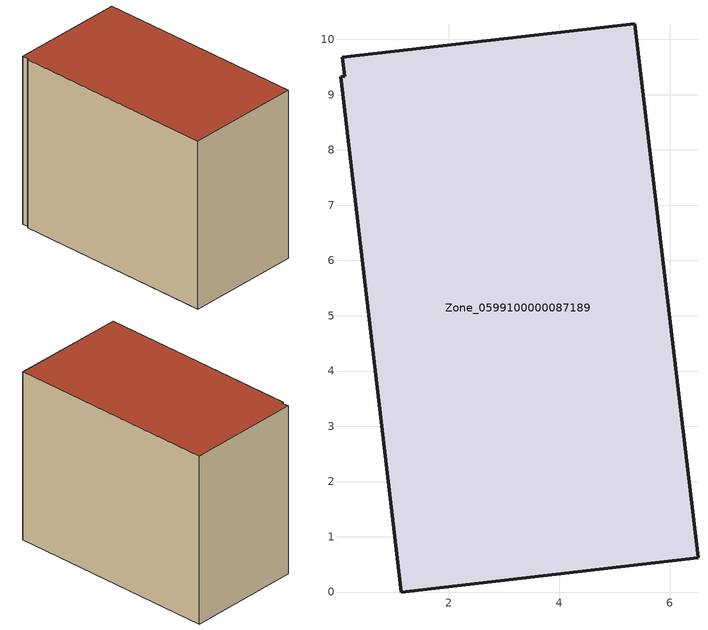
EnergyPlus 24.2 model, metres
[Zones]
Zone_0599100000087189
 floor ground (C_G): 0.07,9.68 5.37,10.28 6.51,0.62 1.14,0 0.04,9.33 0.12,9.34 z0
 wall outside (C_F): 6.51,0.62 5.37,10.28 0.07,9.68 0.12,9.34 0.04,9.33 1.14,0 6.51,0.62 z0:8.01
 roof outside (C_R): 5.37,10.28 0.07,9.68 0.12,9.34 0.04,9.33 1.14,0 6.51,0.62 z8.01
[BUILDING]
Pand.0599100000087189: North Axis=0; Terrain=City; Loads Convergence Tolerance Value=0.04; Temperature Convergence Tolerance Value=0.4; Solar Distribution=FullExterior; Maximum Number of Warmup Days=25; Minimum Number of Warmup Days=1
[Site:Location]
Rotterdam.The.Hague.AP_ZH_NLD Design_Conditions: Latitude=51.96; Longitude=4.45; Time Zone=1; Elevation=-4.5
[SITE:GROUNDTEMPERATURE:BUILDINGSURFACE]
18, 18, 18, 18, 18, 18, 18, 18, 18, 18, 18, 18
[MATERIAL] Thermal Absorptance=0.9; Solar Absorptance=0.7; Visible Absorptance=0.7
Name | Roughness | Thickness | Conductivity | Density | Specific Heat
G.TC.1946-1964 | MediumSmooth | 0.15 | 1 | 540 | 1210
F.TC.1946-1964 | Rough | 0.3 | 0.857143 | 1920 | 840
R.TC.1946-1964 | MediumRough | 0.2 | 0.235294 | 1500 | 1000
[CONSTRUCTION]
C_G: G.TC.1946-1964
C_F: F.TC.1946-1964
C_R: R.TC.1946-1964
[ZONE]
Zone_0599100000087189: Type=1; Multiplier=1; Ceiling Height=Autocalculate; Volume=Autocalculate; Floor Area=autocalculate; Part of Total Floor Area=Yes
[ZONEINFILTRATION:DESIGNFLOWRATE]
Infil_Zone_0599100000087189: Zone or ZoneList or Space or SpaceList=Zone_0599100000087189; Schedule=AlwaysOn; Design Flow Rate Calculation Method=Flow/Area; Flow Rate per Floor Area=0.003; Constant Term Coefficient=1; Temperature Term Coefficient=0; Velocity Term Coefficient=0; Velocity Squared Term Coefficient=0
[HVACTEMPLATE:ZONE:IDEALLOADSAIRSYSTEM]
Zone_0599100000087189: Maximum Heating Supply Air Temperature=50; Minimum Cooling Supply Air Temperature=13; Maximum Heating Supply Air Humidity Ratio=0.0156; Minimum Cooling Supply Air Humidity Ratio=0.0077; Heating Limit=NoLimit; Cooling Limit=NoLimit; Dehumidification Control Type=ConstantSensibleHeatRatio; Cooling Sensible Heat Ratio=0.7; Dehumidification Setpoint=60; Humidification Control Type=None; Humidification Setpoint=30; Outdoor Air Method=None; Outdoor Air Flow Rate per Person=0.00944; Outdoor Air Flow Rate per Zone Floor Area=0; Outdoor Air Flow Rate per Zone=0; Demand Controlled Ventilation Type=None; Outdoor Air Economizer Type=NoEconomizer; Heat Recovery Type=None; Sensible Heat Recovery Effectiveness=0.7; Latent Heat Recovery Effectiveness=0.65
[ZONECONTROL:THERMOSTAT]
ThermostatControl_Zone_0599100000087189: Zone or ZoneList=Zone_0599100000087189; Control Type Schedule=DualSetpointControlType; Control 1=Thermostat_Zone_0599100000087189; Temperature Difference Between Cutout And Setpoint=0
[THERMOSTATSETPOINT:DUALSETPOINT]
Thermostat_Zone_0599100000087189: Heating Setpoint Temperature Schedule=HeatingSetpoint_Zone_0599100000087189; Cooling Setpoint Temperature Schedule=CoolingSetpoint_Zone_0599100000087189
[SCHEDULE:COMPACT]
HeatingSetpoint_Zone_0599100000087189: Through: 12/31, For: AllDays, Until: 24:00, 21
CoolingSetpoint_Zone_0599100000087189: Through: 12/31, For: AllDays, Until: 24:00, 24
DualSetpointControlType: Through: 12/31, For: AllDays, Until: 24:00, 4
AlwaysOn: Through: 12/31, For: AllDays, Until: 24:00, 1
